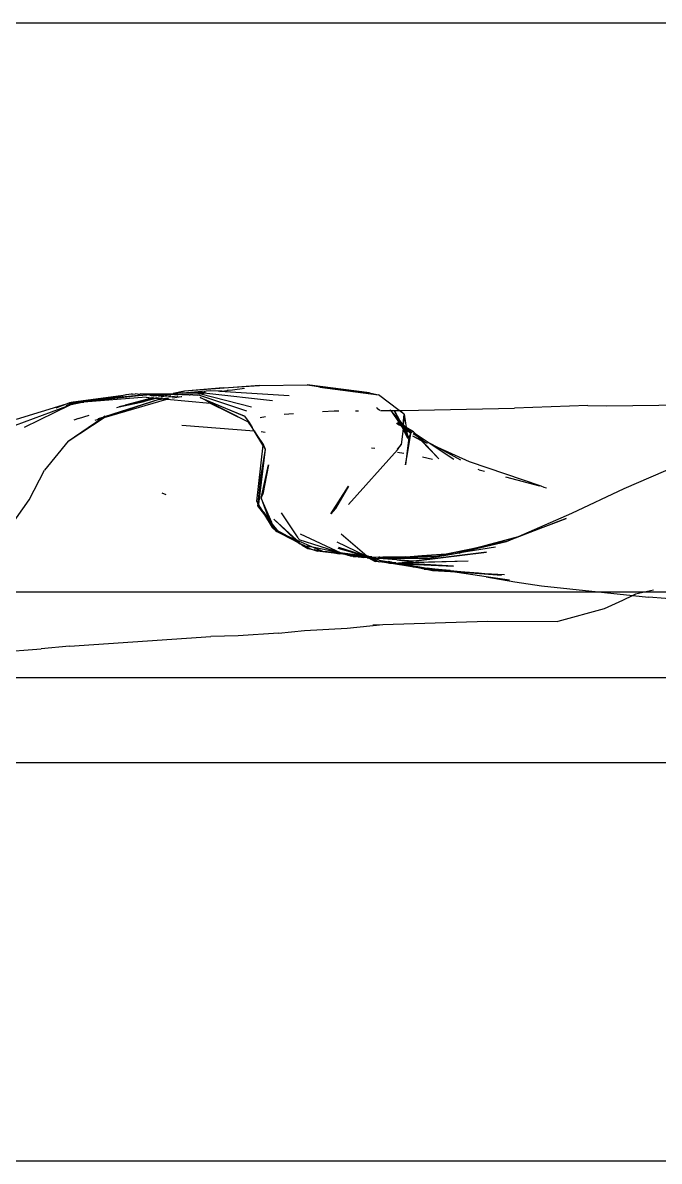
# Model space of a CAD drawing. Header units: millimetres. Extents: x -41292 to 298682, y -22072 to 33155.
# Drawn here: x 31209.1 to 31321, y -13759.4 to -13559.4 of the extents above; entities that cross this region are included whole.
import ezdxf

# ---------------------------------------------------------------- set-up
doc = ezdxf.new("R2010")
doc.units = ezdxf.units.MM
doc.layers.add('창호', color=4, linetype='Continuous')
doc.layers.add('틀', color=8, linetype='Continuous')

# ---------------------------------------------------------------- blocks, each defined once
blk = doc.blocks.new('rmfnasesx')
for p, q in [((58700.86, 1888.29), (58698.84, 1887.88)), ((58700.86, 1888.29), (58699.33, 1887.9)), ((58705.36, 1888.36), (58700.52, 1887.96)), ((58700.52, 1887.96), (58703.74, 1888.12)), ((58714.06, 1889.31), (58700.86, 1888.29)), ((58707.63, 1888.88), (58700.86, 1888.29)), ((58704.29, 1888.03), (58703.54, 1887.85)), ((58704.29, 1888.03), (58703.61, 1887.97)), ((58703.74, 1888.12), (58704.29, 1888.03)), ((58704.29, 1888.03), (58704.36, 1888.05)), ((58704.39, 1888.02), (58704.36, 1888.05)), ((58704.5, 1888.05), (58704.39, 1888.04)), ((58704.5, 1888.05), (58704.39, 1888.02)), ((58704.52, 1888), (58704.39, 1888.02)), ((58706.79, 1888.27), (58705.36, 1888.36)), ((58707.06, 1888.31), (58706.79, 1888.27)), ((58707.07, 1888.25), (58706.79, 1888.27)), ((58707.42, 1888.3), (58707.06, 1888.31)), ((58707.07, 1888.25), (58707.42, 1888.3)), ((58719.26, 1887.48), (58707.07, 1888.25)), ((58707.42, 1888.3), (58708.33, 1888.43)), ((58707.63, 1888.88), (58714.06, 1889.31)), ((58708.33, 1888.43), (58708.4, 1888.44)), ((58708.4, 1888.44), (58708.45, 1888.44)), ((58708.45, 1888.44), (58708.51, 1888.45)), ((58708.51, 1888.45), (58709.29, 1888.52)), ((58709.29, 1888.52), (58711.38, 1888.83)), ((58714.06, 1889.31), (58722.39, 1889.4)), ((58733.38, 1888.01), (58722.39, 1889.4)), ((58722.39, 1889.4), (58734.94, 1887.62)), ((58724.65, 1888.99), (58722.39, 1889.4)), ((58724.65, 1888.99), (58734.94, 1887.62)), ((58733.38, 1888.01), (58734.94, 1887.62)), ((58680.03, 1886.01), (58671.25, 1883.33)), ((58680.03, 1886.01), (58678.25, 1885.3)), ((58680.03, 1885.8), (58681.24, 1886.25)), ((58680.62, 1886.24), (58680.03, 1886.01)), ((58680.81, 1886.24), (58680.03, 1886.01)), ((58683.17, 1886.36), (58680.62, 1885.85)), ((58680.81, 1886.24), (58680.62, 1886.24)), ((58680.95, 1886.29), (58680.81, 1886.24)), ((58683.17, 1886.36), (58680.84, 1885.96)), ((58680.84, 1885.96), (58681.55, 1886.23)), ((58682.61, 1886.52), (58680.95, 1886.29)), ((58681.27, 1886.38), (58680.95, 1886.29)), ((58681.24, 1886.25), (58680.95, 1886.29)), ((58681.24, 1886.25), (58684.05, 1886.66)), ((58681.24, 1886.25), (58684.19, 1886.54)), ((58682.61, 1886.52), (58681.27, 1886.38)), ((58681.55, 1886.23), (58683.17, 1886.36)), ((58690.05, 1887.54), (58682.61, 1886.52)), ((58684.05, 1886.66), (58682.61, 1886.52)), ((58694.11, 1887.24), (58683.17, 1886.36)), ((58693.28, 1887.61), (58684.05, 1886.66)), ((58684.05, 1886.66), (58690.05, 1887.54)), ((58684.5, 1886.57), (58684.19, 1886.54)), ((58684.5, 1886.57), (58684.89, 1886.66)), ((58684.89, 1886.66), (58684.94, 1886.62)), ((58685.23, 1886.69), (58684.94, 1886.62)), ((58685.52, 1886.73), (58685.23, 1886.69)), ((58685.52, 1886.73), (58693.28, 1887.61)), ((58686.72, 1883.69), (58697.72, 1886.9)), ((58696.36, 1886.85), (58686.72, 1883.69)), ((58696.36, 1886.85), (58686.76, 1883.78)), ((58695.78, 1887.08), (58689.34, 1885.55)), ((58689.34, 1885.55), (58693.76, 1886.49)), ((58690.34, 1887.58), (58690.05, 1887.54)), ((58690.51, 1887.62), (58690.34, 1887.58)), ((58690.46, 1885.89), (58695.11, 1887.11)), ((58690.67, 1887.64), (58690.51, 1887.62)), ((58691.46, 1887.78), (58690.67, 1887.64)), ((58691.68, 1887.78), (58691.46, 1887.78)), ((58691.68, 1887.78), (58692.18, 1887.85)), ((58692.56, 1887.77), (58692.18, 1887.85)), ((58692.56, 1887.77), (58693.03, 1887.8)), ((58693.86, 1887.75), (58693.03, 1887.8)), ((58693.28, 1887.61), (58693.35, 1887.59)), ((58693.35, 1887.59), (58693.52, 1887.58)), ((58693.52, 1887.58), (58694.91, 1887.69)), ((58695.65, 1887.65), (58693.52, 1887.58)), ((58696, 1887.06), (58693.76, 1886.49)), ((58693.86, 1887.75), (58699.69, 1887.68)), ((58693.9, 1887.81), (58698.84, 1887.88)), ((58694.11, 1887.24), (58695.07, 1887.15)), ((58695.07, 1887.15), (58694.46, 1887.09)), ((58696.25, 1887.61), (58694.73, 1887.48)), ((58695.05, 1887.46), (58696.93, 1887.57)), ((58695.07, 1887.15), (58695.11, 1887.11)), ((58695.11, 1887.11), (58695.23, 1887.13)), ((58695.34, 1887.18), (58695.23, 1887.13)), ((58695.23, 1887.13), (58695.78, 1887.08)), ((58695.41, 1887.17), (58695.34, 1887.18)), ((58696.01, 1887.14), (58695.78, 1887.08)), ((58695.78, 1887.08), (58696, 1887.06)), ((58696.26, 1887.13), (58696, 1887.06)), ((58696, 1887.06), (58696.41, 1887.02)), ((58697.25, 1887.55), (58696.3, 1887.36)), ((58696.36, 1886.85), (58697.15, 1886.95)), ((58696.45, 1887.02), (58696.41, 1887.02)), ((58697.01, 1887.09), (58696.45, 1887.02)), ((58696.45, 1887.02), (58697.15, 1886.95)), ((58696.79, 1887.32), (58696.76, 1887.32)), ((58697.64, 1887.53), (58696.79, 1887.32)), ((58696.95, 1887.3), (58696.79, 1887.32)), ((58697.13, 1887.35), (58696.95, 1887.3)), ((58697.8, 1887.52), (58697.13, 1887.35)), ((58698.47, 1887.48), (58697.13, 1887.35)), ((58697.15, 1886.95), (58697.18, 1886.95)), ((58697.84, 1887.04), (58697.18, 1886.95)), ((58697.18, 1886.95), (58697.72, 1886.9)), ((58697.72, 1886.9), (58698.15, 1887.03)), ((58697.72, 1886.9), (58705.38, 1886.17)), ((58697.84, 1887.04), (58697.91, 1887.04)), ((58698.08, 1887.21), (58698.05, 1887.21)), ((58699.63, 1887.41), (58698.08, 1887.21)), ((58698.8, 1887.15), (58698.72, 1887.16)), ((58698.8, 1887.15), (58700.29, 1887.37)), ((58698.84, 1887.88), (58699.13, 1887.88)), ((58699.2, 1887.9), (58699.13, 1887.88)), ((58699.24, 1887.88), (58699.2, 1887.9)), ((58699.33, 1887.9), (58699.24, 1887.88)), ((58699.33, 1887.9), (58699.61, 1887.89)), ((58700.52, 1887.96), (58699.61, 1887.89)), ((58703.18, 1887.93), (58699.61, 1887.89)), ((58699.63, 1887.41), (58699.71, 1887.4)), ((58700.39, 1887.66), (58699.69, 1887.68)), ((58700.29, 1887.37), (58700.37, 1887.36)), ((58700.46, 1887.67), (58700.39, 1887.66)), ((58700.42, 1887.66), (58700.39, 1887.66)), ((58700.49, 1887.67), (58700.42, 1887.66)), ((58701.54, 1887.64), (58700.49, 1887.67)), ((58701.69, 1887.65), (58701.54, 1887.64)), ((58701.69, 1887.65), (58701.86, 1887.65)), ((58702.22, 1887.62), (58701.86, 1887.65)), ((58702.3, 1887.62), (58702.22, 1887.62)), ((58702.3, 1887.62), (58702.41, 1887.65)), ((58702.41, 1887.65), (58703.09, 1887.64)), ((58703.09, 1887.64), (58703.21, 1887.6)), ((58703.21, 1887.93), (58703.18, 1887.93)), ((58703.51, 1887.96), (58703.21, 1887.93)), ((58703.21, 1887.93), (58703.46, 1887.87)), ((58703.49, 1887.59), (58703.21, 1887.6)), ((58703.54, 1887.85), (58703.46, 1887.87)), ((58703.49, 1887.59), (58711.77, 1884.86)), ((58703.61, 1887.97), (58703.51, 1887.96)), ((58703.71, 1887.81), (58703.54, 1887.85)), ((58703.58, 1887.17), (58711.41, 1883.9)), ((58704.55, 1886.69), (58703.58, 1887.17)), ((58703.71, 1887.81), (58704.52, 1888)), ((58703.71, 1887.81), (58712.64, 1885.56)), ((58704.52, 1888), (58704.8, 1887.95)), ((58711.41, 1883.9), (58704.55, 1886.69)), ((58705.38, 1886.17), (58704.55, 1886.69)), ((58704.55, 1886.69), (58712.04, 1882.88)), ((58704.8, 1887.95), (58716.3, 1886.65)), ((58705.38, 1886.17), (58712.04, 1882.88)), ((58738.59, 1884.89), (58734.94, 1887.62)), ((58662.81, 1879.21), (58680.62, 1885.85)), ((58672.75, 1881.97), (58680.62, 1885.85)), ((58680.62, 1885.85), (58680.79, 1885.95)), ((58680.79, 1885.95), (58680.84, 1885.96)), ((58682.23, 1883.52), (58684.1, 1884.08)), ((58688.96, 1885.44), (58689.34, 1885.55)), ((58718.37, 1884.25), (58719.98, 1884.35)), ((58725.1, 1884.7), (58727.15, 1884.84)), ((58727.15, 1884.84), (58728, 1884.84)), ((58730.9, 1884.85), (58731.44, 1884.85)), ((58734.77, 1885.23), (58734.59, 1885.36)), ((58734.77, 1885.23), (58735.19, 1884.95)), ((58735.3, 1884.87), (58737.14, 1884.88)), ((58737.14, 1884.88), (58737.03, 1885.01)), ((58737.14, 1884.88), (58738.59, 1884.89)), ((58738.46, 1883.38), (58737.14, 1884.88)), ((58737.14, 1884.88), (58738.7, 1882.53)), ((58737.75, 1884.84), (58738.69, 1883.11)), ((58738.46, 1883.38), (58737.75, 1884.84)), ((58739.47, 1884.23), (58738.59, 1884.89)), ((58738.59, 1884.89), (58739.15, 1884.89)), ((58739.15, 1884.89), (58758.83, 1885.28)), ((58739.29, 1882.43), (58739.47, 1884.23)), ((58739.47, 1883.67), (58739.47, 1884.23)), ((58739.47, 1884.23), (58739.82, 1881.9)), ((58771.76, 1885.77), (58758.83, 1885.28)), ((58771.76, 1885.77), (58775.08, 1885.69)), ((58775.08, 1885.69), (58791.83, 1885.92)), ((58680.4, 1879.5), (58686.72, 1883.69)), ((58680.4, 1879.5), (58686.3, 1883.57)), ((58682.23, 1883.52), (58681.42, 1883.21)), ((58685.14, 1883.22), (58686.3, 1883.57)), ((58686.48, 1883.69), (58685.59, 1883.41)), ((58686.3, 1883.57), (58686.72, 1883.69)), ((58686.3, 1883.57), (58686.48, 1883.69)), ((58686.48, 1883.69), (58686.84, 1883.94)), ((58686.76, 1883.78), (58686.48, 1883.69)), ((58686.72, 1883.69), (58686.76, 1883.78)), ((58686.76, 1883.78), (58686.84, 1883.94)), ((58700.36, 1882.3), (58713.08, 1881.33)), ((58711.41, 1883.9), (58712.2, 1882.8)), ((58712.11, 1882.84), (58712.04, 1882.88)), ((58712.11, 1882.84), (58712.2, 1882.8)), ((58712.72, 1881.92), (58712.11, 1882.84)), ((58712.2, 1882.8), (58712.72, 1881.92)), ((58714.13, 1883.66), (58715.09, 1883.82)), ((58738.13, 1882.67), (58738.58, 1882.4)), ((58738.58, 1882.4), (58738.2, 1882.69)), ((58738.4, 1882.74), (58738.35, 1882.72)), ((58738.4, 1882.74), (58738.7, 1882.53)), ((58738.69, 1883.11), (58738.46, 1883.38)), ((58738.93, 1882.4), (58738.46, 1883.38)), ((58738.58, 1882.4), (58738.92, 1882.2)), ((58739.29, 1882.43), (58738.69, 1883.11)), ((58738.69, 1883.11), (58739.27, 1882.21)), ((58738.93, 1882.4), (58738.7, 1882.53)), ((58738.7, 1882.53), (58738.92, 1882.2)), ((58739.06, 1882.12), (58738.92, 1882.2)), ((58738.92, 1882.2), (58739.23, 1881.75)), ((58738.95, 1882.36), (58738.93, 1882.4)), ((58739.06, 1882.12), (58738.95, 1882.36)), ((58739.14, 1882.28), (58738.95, 1882.36)), ((58738.95, 1882.36), (58739.26, 1882.14)), ((58739.06, 1882.12), (58739.25, 1882)), ((58739.12, 1882.01), (58739.06, 1882.12)), ((58739.24, 1881.91), (58739.12, 1882.01)), ((58739.23, 1881.75), (58739.12, 1882.01)), ((58739.27, 1882.21), (58739.14, 1882.28)), ((58739.26, 1882.14), (58739.25, 1882)), ((58739.25, 1882), (58739.29, 1881.98)), ((58739.27, 1882.21), (58739.26, 1882.14)), ((58739.31, 1882.19), (58739.26, 1882.14)), ((58739.26, 1882.14), (58739.84, 1881.74)), ((58739.31, 1882.19), (58739.27, 1882.21)), ((58739.47, 1883.67), (58739.29, 1882.43)), ((58739.29, 1882.43), (58739.33, 1882.38)), ((58739.33, 1882.38), (58739.31, 1882.19)), ((58739.69, 1881.97), (58739.31, 1882.19)), ((58739.69, 1881.97), (58739.33, 1882.38)), ((58713.08, 1881.33), (58712.72, 1881.92)), ((58713.08, 1881.33), (58713.12, 1881.32)), ((58714.59, 1878.78), (58713.08, 1881.33)), ((58714.62, 1879.07), (58713.12, 1881.32)), ((58713.12, 1881.32), (58714.59, 1878.78)), ((58714.35, 1881.18), (58715.02, 1881.09)), ((58739.28, 1881.67), (58738.95, 1878.94)), ((58739.24, 1881.91), (58739.23, 1881.75)), ((58739.23, 1881.75), (58739.28, 1881.67)), ((58739.29, 1881.98), (58739.24, 1881.91)), ((58739.24, 1881.91), (58739.41, 1881.79)), ((58739.28, 1881.67), (58740.01, 1880.58)), ((58740.11, 1879.95), (58739.28, 1881.67)), ((58739.29, 1881.98), (58739.31, 1881.97)), ((58739.31, 1881.97), (58739.41, 1881.79)), ((58739.31, 1881.97), (58739.85, 1881.64)), ((58739.88, 1881.44), (58739.41, 1881.79)), ((58739.41, 1881.79), (58739.99, 1880.72)), ((58739.82, 1881.9), (58739.69, 1881.97)), ((58739.83, 1881.81), (58739.69, 1881.97)), ((58741.12, 1881.17), (58739.82, 1881.9)), ((58739.82, 1881.9), (58739.83, 1881.81)), ((58739.83, 1881.81), (58739.84, 1881.74)), ((58739.84, 1881.74), (58739.85, 1881.64)), ((58739.84, 1881.74), (58739.97, 1881.65)), ((58739.85, 1881.64), (58739.88, 1881.44)), ((58739.85, 1881.64), (58740.12, 1881.48)), ((58739.88, 1881.44), (58739.99, 1880.72)), ((58740.66, 1880.86), (58739.88, 1881.44)), ((58740.3, 1880.16), (58739.93, 1877.28)), ((58739.97, 1881.65), (58740.84, 1881.05)), ((58740.12, 1881.48), (58739.97, 1881.65)), ((58739.99, 1880.72), (58740.01, 1880.58)), ((58739.99, 1880.72), (58740.3, 1880.16)), ((58740.01, 1880.58), (58740.11, 1879.95)), ((58740.01, 1880.58), (58740.3, 1880.16)), ((58740.02, 1877.26), (58740.66, 1880.86)), ((58740.12, 1881.48), (58740.84, 1881.05)), ((58740.66, 1880.86), (58740.12, 1881.48)), ((58740.3, 1880.16), (58740.66, 1880.86)), ((58740.91, 1880.42), (58742.35, 1879.77)), ((58740.91, 1880.42), (58742.47, 1879.64)), ((58741.9, 1880.24), (58741.05, 1880.77)), ((58741.05, 1880.77), (58741.78, 1880.37)), ((58741.12, 1881.17), (58741.4, 1880.87)), ((58741.14, 1881.04), (58741.4, 1880.87)), ((58741.14, 1881.04), (58741.78, 1880.37)), ((58741.4, 1880.87), (58743.85, 1879.24)), ((58741.4, 1880.87), (58741.96, 1880.27)), ((58741.78, 1880.37), (58741.96, 1880.27)), ((58741.78, 1880.37), (58741.9, 1880.24)), ((58741.9, 1880.24), (58742.35, 1879.77)), ((58742.1, 1880.12), (58741.9, 1880.24)), ((58741.96, 1880.27), (58742.38, 1880.05)), ((58741.96, 1880.27), (58742.1, 1880.12)), ((58742.88, 1879.63), (58742.1, 1880.12)), ((58742.1, 1880.12), (58742.48, 1879.71)), ((58680.4, 1879.5), (58676.22, 1874.44)), ((58714.59, 1878.78), (58713.53, 1868.96)), ((58715, 1878.11), (58713.83, 1868.45)), ((58715, 1878.11), (58714.19, 1873.12)), ((58714.62, 1879.07), (58714.59, 1878.78)), ((58714.59, 1878.78), (58715, 1878.11)), ((58714.62, 1879.07), (58715, 1878.11)), ((58733.72, 1878.36), (58734.28, 1878.26)), ((58738.95, 1878.94), (58738.22, 1878.12)), ((58738.29, 1877.97), (58738.95, 1878.94)), ((58742.35, 1879.77), (58742.47, 1879.64)), ((58742.35, 1879.77), (58742.48, 1879.71)), ((58742.47, 1879.64), (58745.58, 1876.38)), ((58742.47, 1879.64), (58742.6, 1879.58)), ((58742.48, 1879.71), (58743.17, 1879.4)), ((58742.48, 1879.71), (58742.6, 1879.58)), ((58742.6, 1879.58), (58743.51, 1879.13)), ((58742.6, 1879.58), (58745.58, 1876.38)), ((58743.85, 1879.24), (58745.31, 1878.44)), ((58743.85, 1879.24), (58748.19, 1876.35)), ((58745.31, 1878.44), (58750.86, 1875.96)), ((58745.31, 1878.44), (58749.36, 1876.24)), ((58738.29, 1877.97), (58729.69, 1868.36)), ((58738.26, 1877.57), (58739.38, 1877.38)), ((58739.93, 1877.28), (58739.69, 1875.37)), ((58739.69, 1875.37), (58740.02, 1877.26)), ((58740.02, 1877.26), (58739.93, 1877.28)), ((58744.44, 1876.28), (58742.7, 1876.67)), ((58673.55, 1869.2), (58676.22, 1874.44)), ((58714.31, 1869.48), (58715.61, 1875.33)), ((58715.61, 1875.33), (58714.63, 1870.19)), ((58750.86, 1875.96), (58763.47, 1871.65)), ((58752.66, 1874.47), (58752.48, 1874.51)), ((58752.66, 1874.47), (58753.61, 1874.21)), ((58778.14, 1871.18), (58787.6, 1875.29)), ((58714.19, 1873.12), (58713.73, 1868.61)), ((58757.25, 1873.25), (58763.25, 1871.65)), ((58697.61, 1870.1), (58696.91, 1870.37)), ((58714.31, 1869.48), (58714.63, 1870.19)), ((58726.57, 1866.73), (58729.7, 1871.58)), ((58729.7, 1871.58), (58727.37, 1867.7)), ((58763.47, 1871.65), (58764, 1871.45)), ((58764, 1871.45), (58764.5, 1871.31)), ((58768.94, 1866.85), (58778.14, 1871.18)), ((58669.81, 1863.89), (58673.55, 1869.2)), ((58713.53, 1868.96), (58713.73, 1868.61)), ((58713.72, 1868.54), (58713.68, 1868.14)), ((58713.68, 1868.14), (58714.92, 1866.59)), ((58713.73, 1868.61), (58713.72, 1868.54)), ((58713.81, 1868.35), (58713.72, 1868.54)), ((58713.72, 1868.54), (58713.83, 1868.45)), ((58713.83, 1868.45), (58713.81, 1868.35)), ((58714.17, 1867.87), (58713.81, 1868.35)), ((58713.83, 1868.45), (58714.17, 1867.87)), ((58716.21, 1865.22), (58714.31, 1869.48)), ((58714.31, 1869.48), (58715.7, 1865.8)), ((58714.17, 1867.87), (58714.35, 1867.56)), ((58714.35, 1867.56), (58714.92, 1866.59)), ((58714.83, 1866.97), (58714.35, 1867.56)), ((58715.7, 1865.8), (58714.83, 1866.97)), ((58715.8, 1865.5), (58714.83, 1866.97)), ((58714.92, 1866.59), (58716.24, 1864.37)), ((58714.92, 1866.59), (58715.8, 1865.5)), ((58720.81, 1862.52), (58717.89, 1866.9)), ((58727.37, 1867.7), (58726.57, 1866.73)), ((58759.56, 1862.76), (58768.94, 1866.85)), ((58715.7, 1865.8), (58715.8, 1865.5)), ((58716.21, 1865.11), (58715.7, 1865.8)), ((58715.8, 1865.5), (58715.83, 1865.46)), ((58715.83, 1865.46), (58716.22, 1864.98)), ((58716.22, 1864.86), (58715.83, 1865.46)), ((58716.21, 1865.11), (58716.21, 1865.22)), ((58716.22, 1864.98), (58716.21, 1865.11)), ((58717.08, 1863.91), (58716.21, 1865.11)), ((58716.22, 1864.86), (58716.22, 1864.98)), ((58716.22, 1864.98), (58717.08, 1863.91)), ((58716.74, 1864.08), (58716.22, 1864.86)), ((58717.02, 1863.65), (58716.24, 1864.37)), ((58716.54, 1865.79), (58720.22, 1862.3)), ((58720.55, 1862.16), (58716.54, 1865.79)), ((58716.74, 1864.08), (58717.08, 1863.91)), ((58717.02, 1863.65), (58716.74, 1864.08)), ((58767.96, 1865.92), (58757.47, 1861.86)), ((58759.56, 1862.76), (58767.96, 1865.92)), ((58717.02, 1863.65), (58717.37, 1863.54)), ((58720.24, 1862.02), (58717.02, 1863.65)), ((58717.08, 1863.91), (58717.12, 1863.85)), ((58717.12, 1863.85), (58717.16, 1863.83)), ((58717.16, 1863.83), (58717.37, 1863.54)), ((58717.16, 1863.83), (58718.38, 1863.1)), ((58719.1, 1862.79), (58717.16, 1863.83)), ((58717.37, 1863.54), (58718.38, 1863.1)), ((58718.38, 1863.1), (58718.45, 1863.07)), ((58718.45, 1863.07), (58718.61, 1862.97)), ((58718.61, 1862.97), (58718.67, 1862.94)), ((58718.67, 1862.94), (58719.33, 1862.54)), ((58718.67, 1862.94), (58719.1, 1862.79)), ((58719.36, 1862.65), (58719.1, 1862.79)), ((58719.46, 1862.48), (58719.33, 1862.54)), ((58720.52, 1862.02), (58719.36, 1862.65)), ((58719.36, 1862.65), (58720.22, 1862.3)), ((58720.22, 1862.3), (58720.27, 1862.25)), ((58720.97, 1861.59), (58720.24, 1862.02)), ((58720.24, 1862.02), (58721.29, 1861.49)), ((58720.27, 1862.25), (58720.52, 1862.02)), ((58720.27, 1862.25), (58720.55, 1862.16)), ((58720.99, 1861.75), (58720.52, 1862.02)), ((58720.61, 1862.11), (58720.55, 1862.16)), ((58720.99, 1861.75), (58720.61, 1862.11)), ((58720.61, 1862.11), (58723.58, 1860.83)), ((58720.81, 1862.52), (58721, 1862.19)), ((58728.37, 1859.85), (58721, 1862.19)), ((58728.37, 1859.85), (58721.26, 1863.17)), ((58728.39, 1863.22), (58732.9, 1859.37)), ((58751.45, 1860.6), (58759.56, 1862.76)), ((58752.99, 1860.92), (58759.56, 1862.76)), ((58757.47, 1861.86), (58759.56, 1862.76)), ((58720.97, 1861.59), (58721.11, 1861.46)), ((58721.03, 1861.72), (58720.99, 1861.75)), ((58721.56, 1861.25), (58721.11, 1861.46)), ((58721.56, 1861.25), (58721.29, 1861.49)), ((58721.29, 1861.49), (58721.92, 1861.17)), ((58721.56, 1861.25), (58722.5, 1860.67)), ((58721.92, 1861.17), (58721.56, 1861.25)), ((58721.92, 1861.17), (58723.12, 1860.56)), ((58723.58, 1860.83), (58722.38, 1861.08)), ((58722.5, 1860.67), (58723.12, 1860.56)), ((58723.12, 1860.56), (58723.19, 1860.53)), ((58723.19, 1860.53), (58724.2, 1860.2)), ((58723.58, 1860.83), (58723.62, 1860.82)), ((58723.62, 1860.82), (58724.81, 1860.31)), ((58728.37, 1859.85), (58723.62, 1860.82)), ((58723.69, 1860.45), (58723.62, 1860.48)), ((58723.69, 1860.45), (58724.02, 1860.41)), ((58724.02, 1860.41), (58724.81, 1860.31)), ((58728.06, 1859.74), (58724.2, 1860.2)), ((58725.08, 1860.19), (58724.81, 1860.31)), ((58725.08, 1860.19), (58725.93, 1860.1)), ((58725.93, 1860.1), (58727.52, 1859.93)), ((58725.93, 1860.1), (58728.06, 1859.74)), ((58727.61, 1861.8), (58732.63, 1859.44)), ((58730.77, 1859.83), (58727.84, 1860.68)), ((58729.91, 1860.14), (58727.84, 1860.68)), ((58727.9, 1860.87), (58729.91, 1860.14)), ((58727.9, 1860.87), (58731.78, 1859.66)), ((58729.91, 1860.14), (58730.77, 1859.83)), ((58731.78, 1859.66), (58729.91, 1860.14)), ((58751.45, 1860.6), (58747.11, 1859.69)), ((58748.43, 1859.78), (58751.45, 1860.6)), ((58748.43, 1859.78), (58751.2, 1860.42)), ((58755.53, 1860.89), (58749.24, 1859.87)), ((58749.24, 1859.87), (58751.2, 1860.42)), ((58751.2, 1860.42), (58757.47, 1861.86)), ((58751.2, 1860.42), (58752.99, 1860.92)), ((58752.99, 1860.92), (58751.45, 1860.6)), ((58757.47, 1861.86), (58752.99, 1860.92)), ((58727.52, 1859.93), (58728.37, 1859.85)), ((58728.29, 1859.71), (58728.06, 1859.74)), ((58729.11, 1859.57), (58728.29, 1859.71)), ((58728.47, 1859.83), (58728.37, 1859.85)), ((58728.59, 1859.82), (58728.47, 1859.83)), ((58728.64, 1859.79), (58728.59, 1859.82)), ((58728.72, 1859.78), (58728.64, 1859.79)), ((58728.68, 1859.88), (58731.7, 1859.49)), ((58728.68, 1859.88), (58729.49, 1859.72)), ((58728.77, 1859.8), (58728.72, 1859.78)), ((58728.93, 1859.73), (58728.77, 1859.8)), ((58729.01, 1859.72), (58728.93, 1859.73)), ((58729.06, 1859.71), (58729.01, 1859.72)), ((58729.47, 1859.62), (58729.06, 1859.71)), ((58729.24, 1859.54), (58729.11, 1859.57)), ((58729.5, 1859.51), (58729.24, 1859.54)), ((58730.36, 1859.54), (58729.47, 1859.62)), ((58730.16, 1859.48), (58729.47, 1859.62)), ((58729.49, 1859.72), (58730.36, 1859.54)), ((58729.5, 1859.51), (58729.56, 1859.49)), ((58729.56, 1859.49), (58729.62, 1859.49)), ((58729.62, 1859.49), (58729.67, 1859.47)), ((58729.67, 1859.47), (58729.83, 1859.41)), ((58729.83, 1859.41), (58729.94, 1859.43)), ((58729.83, 1859.41), (58729.94, 1859.39)), ((58729.98, 1859.42), (58729.94, 1859.43)), ((58729.94, 1859.39), (58730.26, 1859.29)), ((58730.16, 1859.48), (58729.98, 1859.42)), ((58730.44, 1859.28), (58729.98, 1859.42)), ((58729.98, 1859.42), (58730.98, 1859.26)), ((58730.98, 1859.26), (58730.16, 1859.48)), ((58731.63, 1859.3), (58730.16, 1859.48)), ((58730.44, 1859.28), (58730.26, 1859.29)), ((58730.36, 1859.54), (58730.52, 1859.52)), ((58730.47, 1859.27), (58730.44, 1859.28)), ((58730.49, 1859.27), (58730.47, 1859.27)), ((58730.49, 1859.27), (58730.56, 1859.26)), ((58730.75, 1859.47), (58730.52, 1859.52)), ((58730.56, 1859.26), (58730.98, 1859.26)), ((58731.09, 1859.44), (58730.75, 1859.47)), ((58730.77, 1859.83), (58731.7, 1859.49)), ((58732.14, 1859.44), (58730.77, 1859.83)), ((58730.98, 1859.26), (58731.09, 1859.25)), ((58731.09, 1859.44), (58731.7, 1859.49)), ((58731.09, 1859.44), (58731.63, 1859.3)), ((58731.28, 1859.25), (58731.09, 1859.25)), ((58731.28, 1859.25), (58731.32, 1859.24)), ((58731.32, 1859.24), (58731.36, 1859.24)), ((58731.38, 1859.2), (58731.32, 1859.24)), ((58731.36, 1859.24), (58732.03, 1859.22)), ((58731.38, 1859.2), (58731.66, 1859.17)), ((58731.63, 1859.3), (58732.03, 1859.22)), ((58731.66, 1859.17), (58732.24, 1859.05)), ((58732.75, 1859.09), (58731.66, 1859.17)), ((58731.7, 1859.49), (58731.77, 1859.48)), ((58731.77, 1859.48), (58732.14, 1859.44)), ((58731.78, 1859.66), (58732.63, 1859.44)), ((58732.03, 1859.22), (58732.14, 1859.22)), ((58732.21, 1859.42), (58732.14, 1859.44)), ((58732.36, 1859.21), (58732.14, 1859.22)), ((58732.21, 1859.42), (58732.66, 1859.38)), ((58732.75, 1859.09), (58732.24, 1859.05)), ((58732.52, 1859.2), (58732.36, 1859.21)), ((58732.76, 1859.2), (58732.52, 1859.2)), ((58732.63, 1859.44), (58732.66, 1859.38)), ((58732.66, 1859.38), (58732.77, 1859.37)), ((58732.85, 1859.07), (58732.75, 1859.09)), ((58732.92, 1859.18), (58732.76, 1859.2)), ((58732.77, 1859.37), (58732.79, 1859.34)), ((58732.79, 1859.34), (58732.84, 1859.34)), ((58732.9, 1859.37), (58732.84, 1859.34)), ((58732.88, 1859.07), (58732.85, 1859.07)), ((58732.96, 1859.07), (58732.88, 1859.07)), ((58732.9, 1859.37), (58732.95, 1859.32)), ((58733.18, 1859.19), (58732.92, 1859.18)), ((58732.92, 1859.18), (58733.48, 1859.08)), ((58733.19, 1859.29), (58732.95, 1859.32)), ((58732.98, 1859.04), (58732.96, 1859.07)), ((58732.98, 1859.04), (58733.14, 1858.98)), ((58733.14, 1858.98), (58733.18, 1859)), ((58733.78, 1859.18), (58733.18, 1859.19)), ((58733.3, 1859.04), (58733.18, 1859)), ((58733.18, 1859), (58734.37, 1858.35)), ((58733.18, 1859), (58733.68, 1858.94)), ((58733.18, 1859), (58733.69, 1858.78)), ((58733.19, 1859.29), (58733.78, 1859.18)), ((58733.48, 1859.08), (58733.3, 1859.04)), ((58733.64, 1859.08), (58733.48, 1859.08)), ((58733.86, 1859.03), (58733.64, 1859.08)), ((58733.68, 1858.94), (58733.82, 1858.88)), ((58733.68, 1858.94), (58734.81, 1858.92)), ((58734.37, 1858.35), (58733.69, 1858.78)), ((58733.69, 1858.78), (58735.05, 1858.3)), ((58733.78, 1859.18), (58734.89, 1859.15)), ((58733.82, 1858.88), (58735.05, 1858.3)), ((58733.82, 1858.88), (58734.15, 1858.86)), ((58733.86, 1859.03), (58734, 1859.03)), ((58735.02, 1859.11), (58734, 1859.03)), ((58734, 1859.03), (58734.81, 1858.92)), ((58734.62, 1858.72), (58734.15, 1858.86)), ((58735.05, 1858.3), (58734.37, 1858.35)), ((58734.77, 1858.73), (58734.62, 1858.72)), ((58734.65, 1858.76), (58734.77, 1858.73)), ((58735.06, 1858.63), (58734.77, 1858.73)), ((58734.81, 1858.92), (58734.85, 1858.91)), ((58734.85, 1858.91), (58734.92, 1858.9)), ((58734.89, 1859.15), (58735.02, 1859.11)), ((58734.92, 1858.9), (58734.96, 1858.91)), ((58734.96, 1858.91), (58736.23, 1859)), ((58743.37, 1858.91), (58734.96, 1858.91)), ((58738.17, 1858.64), (58734.96, 1858.91)), ((58735.2, 1859.11), (58735.02, 1859.11)), ((58736.9, 1858.06), (58735.05, 1858.3)), ((58736.34, 1858.22), (58735.05, 1858.3)), ((58735.06, 1858.63), (58736.34, 1858.22)), ((58735.06, 1858.63), (58736.85, 1858.29)), ((58735.34, 1859.1), (58735.2, 1859.11)), ((58735.74, 1859.12), (58735.34, 1859.1)), ((58735.34, 1859.1), (58736.23, 1859)), ((58739.74, 1859.2), (58735.74, 1859.12)), ((58738.04, 1859.06), (58735.74, 1859.12)), ((58736.23, 1859), (58736.34, 1858.99)), ((58736.34, 1858.99), (58736.47, 1859)), ((58736.34, 1858.22), (58736.39, 1858.22)), ((58736.39, 1858.22), (58736.9, 1858.06)), ((58737.46, 1858.16), (58736.39, 1858.22)), ((58736.47, 1859), (58736.56, 1858.97)), ((58736.56, 1858.97), (58736.63, 1858.96)), ((58736.63, 1858.96), (58736.95, 1858.98)), ((58737.24, 1858.24), (58736.65, 1858.39)), ((58736.85, 1858.29), (58737.24, 1858.24)), ((58736.9, 1858.06), (58738.23, 1858)), ((58740.83, 1857.46), (58736.9, 1858.06)), ((58736.95, 1858.98), (58737, 1858.99)), ((58737, 1858.99), (58737.07, 1858.99)), ((58737.07, 1858.99), (58737.14, 1858.99)), ((58737.14, 1858.99), (58737.5, 1859.02)), ((58737.46, 1858.16), (58737.24, 1858.24)), ((58737.55, 1858.16), (58737.46, 1858.16)), ((58737.5, 1859.02), (58737.73, 1859.01)), ((58737.65, 1858.13), (58737.55, 1858.16)), ((58737.69, 1858.15), (58737.65, 1858.13)), ((58737.89, 1858.11), (58737.69, 1858.15)), ((58737.73, 1859.01), (58738.04, 1859.06)), ((58742.88, 1858.83), (58737.73, 1859.01)), ((58738, 1858.14), (58737.89, 1858.11)), ((58737.89, 1858.11), (58738.23, 1858)), ((58738, 1858.14), (58738.44, 1858.06)), ((58738.04, 1859.06), (58738.55, 1859.05)), ((58738.17, 1858.64), (58740.38, 1858.36)), ((58740.91, 1858.42), (58738.17, 1858.64)), ((58738.23, 1858), (58738.49, 1857.99)), ((58738.48, 1858.06), (58738.44, 1858.06)), ((58738.68, 1858.09), (58738.48, 1858.06)), ((58738.99, 1857.97), (58738.48, 1858.06)), ((58738.55, 1859.05), (58745.28, 1859.31)), ((58738.55, 1859.05), (58739.74, 1859.2)), ((58743.37, 1858.91), (58738.55, 1859.05)), ((58739.03, 1858.07), (58738.68, 1858.09)), ((58750.71, 1858.4), (58739.03, 1858.07)), ((58748.11, 1857.56), (58739.03, 1858.07)), ((58750.71, 1858.4), (58739.13, 1858.16)), ((58739.74, 1859.2), (58740.51, 1859.21)), ((58740.38, 1858.36), (58740.91, 1858.42)), ((58742.54, 1859.37), (58740.51, 1859.21)), ((58745.28, 1859.31), (58740.51, 1859.21)), ((58741.17, 1858.4), (58740.91, 1858.42)), ((58753.93, 1859.98), (58741.17, 1858.4)), ((58741.56, 1858.5), (58753.93, 1859.98)), ((58746.82, 1859.63), (58742.54, 1859.37)), ((58743.37, 1858.91), (58742.88, 1858.83)), ((58743.37, 1858.91), (58748.14, 1859.72)), ((58743.63, 1858.91), (58743.37, 1858.91)), ((58748.14, 1859.72), (58743.63, 1858.91)), ((58748.14, 1859.72), (58745.28, 1859.31)), ((58746.82, 1859.63), (58745.28, 1859.31)), ((58747.11, 1859.69), (58746.82, 1859.63)), ((58748.14, 1859.72), (58747.11, 1859.69)), ((58748.14, 1859.72), (58748.37, 1859.78)), ((58748.37, 1859.78), (58748.43, 1859.78)), ((58748.71, 1859.78), (58748.43, 1859.78)), ((58748.91, 1859.81), (58748.71, 1859.78)), ((58749.1, 1859.83), (58748.91, 1859.81)), ((58749.1, 1859.83), (58749.24, 1859.87)), ((58738.49, 1857.99), (58738.99, 1857.97)), ((58738.49, 1857.99), (58741.99, 1857.3)), ((58740.83, 1857.46), (58738.49, 1857.99)), ((58738.99, 1857.97), (58748.11, 1857.56)), ((58744.81, 1856.89), (58738.99, 1857.97)), ((58741.07, 1857.41), (58740.83, 1857.46)), ((58742.96, 1857.02), (58741.07, 1857.41)), ((58741.07, 1857.41), (58741.99, 1857.3)), ((58741.99, 1857.3), (58742.19, 1857.26)), ((58742.19, 1857.26), (58743.61, 1856.98)), ((58742.19, 1857.26), (58744.81, 1856.89)), ((58742.96, 1857.02), (58743.61, 1856.98)), ((58743.52, 1857.21), (58747.51, 1856.83)), ((58746.53, 1856.77), (58743.52, 1857.21)), ((58743.61, 1856.98), (58743.65, 1856.97)), ((58743.65, 1856.97), (58744.44, 1856.81)), ((58744.81, 1856.89), (58743.65, 1856.97)), ((58744.44, 1856.81), (58747.59, 1856.61)), ((58744.85, 1856.89), (58744.81, 1856.89)), ((58744.92, 1856.87), (58744.85, 1856.89)), ((58746.53, 1856.77), (58744.92, 1856.87)), ((58746.93, 1856.71), (58746.53, 1856.77)), ((58752.5, 1856.34), (58746.93, 1856.71)), ((58746.93, 1856.71), (58750.41, 1856.43)), ((58747.59, 1856.61), (58746.93, 1856.71)), ((58747.51, 1856.83), (58747.57, 1856.81)), ((58747.57, 1856.81), (58752.5, 1856.34)), ((58747.59, 1856.61), (58750.41, 1856.43)), ((58753.85, 1855.7), (58747.59, 1856.61)), ((58750.41, 1856.43), (58756.55, 1855.95)), ((58750.41, 1856.43), (58752.5, 1856.34)), ((58753.64, 1856.23), (58752.5, 1856.34)), ((58757.09, 1856.01), (58753.64, 1856.23)), ((58753.64, 1856.23), (58756.55, 1855.95)), ((58753.85, 1855.7), (58758.93, 1854.8)), ((58757.99, 1855.1), (58753.85, 1855.7)), ((58758.93, 1854.8), (58763.58, 1854.12)), ((58763.58, 1854.12), (58779.66, 1852.41)), ((58779.66, 1852.41), (58777.81, 1851.49)), ((58780.13, 1852.65), (58779.66, 1852.41)), ((58779.66, 1852.41), (58782.41, 1852.12)), ((58783.31, 1853.31), (58780.13, 1852.65)), ((58788.39, 1851.65), (58782.41, 1852.12)), ((58774.64, 1850.04), (58766.49, 1847.83)), ((58777.81, 1851.49), (58774.64, 1850.04)), ((58717.37, 1845.75), (58721.97, 1846.25)), ((58721.97, 1846.25), (58729.45, 1846.66)), ((58729.45, 1846.66), (58735.69, 1847.32)), ((58733.97, 1847.27), (58735.69, 1847.32)), ((58735.69, 1847.32), (58754.08, 1847.88)), ((58754.08, 1847.88), (58766.49, 1847.83)), ((58680.64, 1843.51), (58705.45, 1845.2)), ((58710.27, 1845.32), (58705.45, 1845.2)), ((58717.37, 1845.75), (58710.27, 1845.32)), ((58666.45, 1842.31), (58675.68, 1843.04)), ((58680.64, 1843.51), (58675.68, 1843.04)), ((61397.95, 1753.01), (57147.95, 1753.01))]:
    blk.add_line(p, q)

msp = doc.modelspace()

# ---------------------------------------------------------------- linework, layer by layer
at = {"layer": '창호'}
for p, q in [((31504.67, -13659.42), (29224.67, -13659.42)), ((31504.67, -13689.42), (29224.67, -13689.42))]:
    msp.add_line(p, q, dxfattribs=at)
at = {"layer": '틀'}
for p, q in [((29134.67, -13559.42), (33934.67, -13559.42)), ((29224.67, -13674.42), (31504.67, -13674.42)), ((33934.67, -13759.42), (29134.67, -13759.42))]:
    msp.add_line(p, q, dxfattribs=at)

# ---------------------------------------------------------------- block references
msp.add_blockref('rmfnasesx', (-27463.27, -15512.43))

doc.saveas('drawing.dxf')
